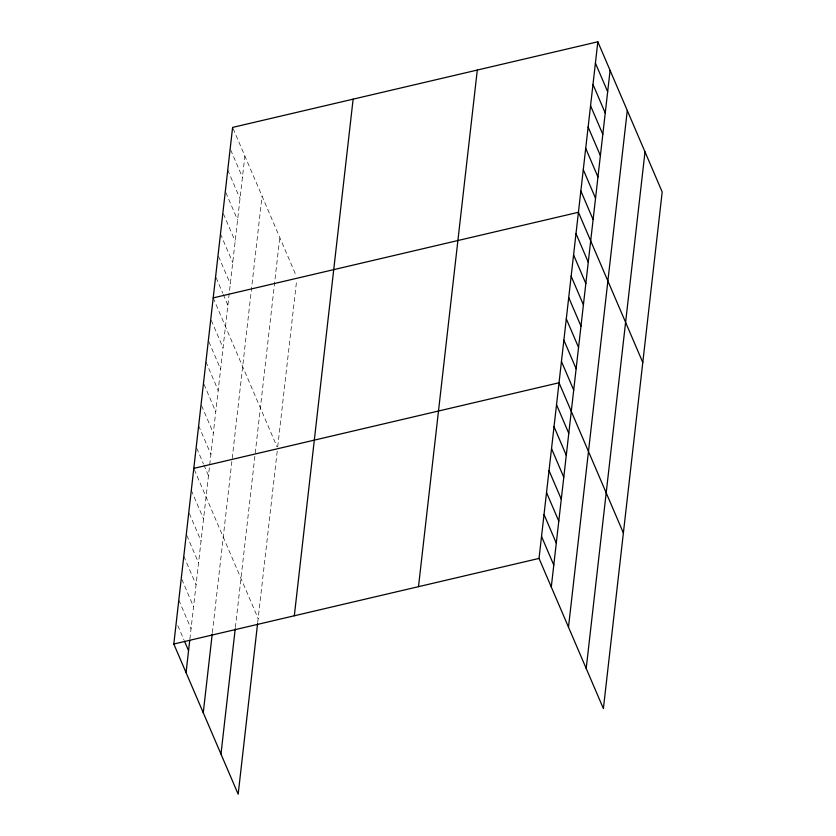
<?xml version="1.0" encoding="UTF-8"?>
<svg xmlns="http://www.w3.org/2000/svg" width="836" height="836" viewBox="0 0 836 836"><rect width="100%" height="100%" fill="white"/><g stroke="black" fill="none" stroke-linecap="round" stroke-linejoin="round"><path stroke-width="0.63" stroke-dasharray="4.18 3.13" d="M189.887 639.049L244.864 156.018M212.375 632.674L262.055 196.136M235.386 627.512L279.778 237.466M257.718 622.423L277.28 450.573M277.709 446.821L296.686 280.091M233.119 128.598L296.466 276.402M230.684 149.916L242.44 177.326M227.747 170.032L240.016 198.634M225.835 192.531L237.591 219.952M223.411 213.849L235.167 241.259M220.474 233.965L232.742 262.567M218.562 256.464L230.308 283.885M216.137 277.771L222.773 293.269M223.285 294.46L227.883 305.192M213.201 297.888L277.061 446.894M211.289 320.397L223.034 347.807M208.864 341.705L220.61 369.125M205.928 361.821L218.186 390.433M204.005 384.33L215.761 411.74M201.581 405.638L213.337 433.048M198.644 425.754L210.912 454.366M196.732 448.253L203.378 463.75M203.89 464.941L208.488 475.674M194.307 469.571L258.157 618.556M191.298 490.335L203.556 518.937M189.312 513.482L201.058 540.892M186.815 535.437L198.56 562.847M183.805 556.201L196.063 584.803M181.809 579.348L193.565 606.758M178.799 600.112L191.068 628.714M177.838 625.641L183.962 639.948"/><path stroke-width="1.25" d="M257.572 623.719L238.166 794.2L173.804 644.023L232.607 127.406L597.834 41.8L662.196 191.977L603.393 708.594L539.032 558.417L597.834 41.8M186.062 672.635L189.741 640.345M203.263 712.753L212.229 633.97M220.976 754.082L235.229 628.808M294.324 615.777L353.126 99.16M418.502 586.663L477.304 70.046M551.29 587.018L610.092 70.412M568.49 627.136L627.282 110.53M586.203 668.476L645.005 151.859M213.201 297.888L578.428 212.281L642.79 362.458M193.795 468.379L559.023 382.763L623.384 532.94M173.804 644.023L539.032 558.417M595.399 63.108L607.667 91.72M592.975 84.426L605.243 113.027M590.55 105.733L602.819 134.335M588.126 127.041L600.394 155.653M585.702 148.348L597.959 176.96M583.277 169.666L595.535 198.268M580.853 190.974L593.111 219.575M576.004 233.589L588.262 262.201M573.58 254.907L585.837 283.508M571.145 276.214L583.413 304.816M568.72 297.522L580.989 326.134M566.296 318.829L578.564 347.442M563.872 340.147L576.14 368.749M561.447 361.455L573.705 390.057M556.525 404.718L568.783 433.33M554.028 426.673L566.285 455.286M551.53 448.629L563.788 477.241M549.022 470.584L561.29 499.196M546.525 492.54L558.793 521.152M544.027 514.506L556.285 543.107M541.529 536.461L553.787 565.063M184.474 641.139L188.56 650.68"/></g></svg>
